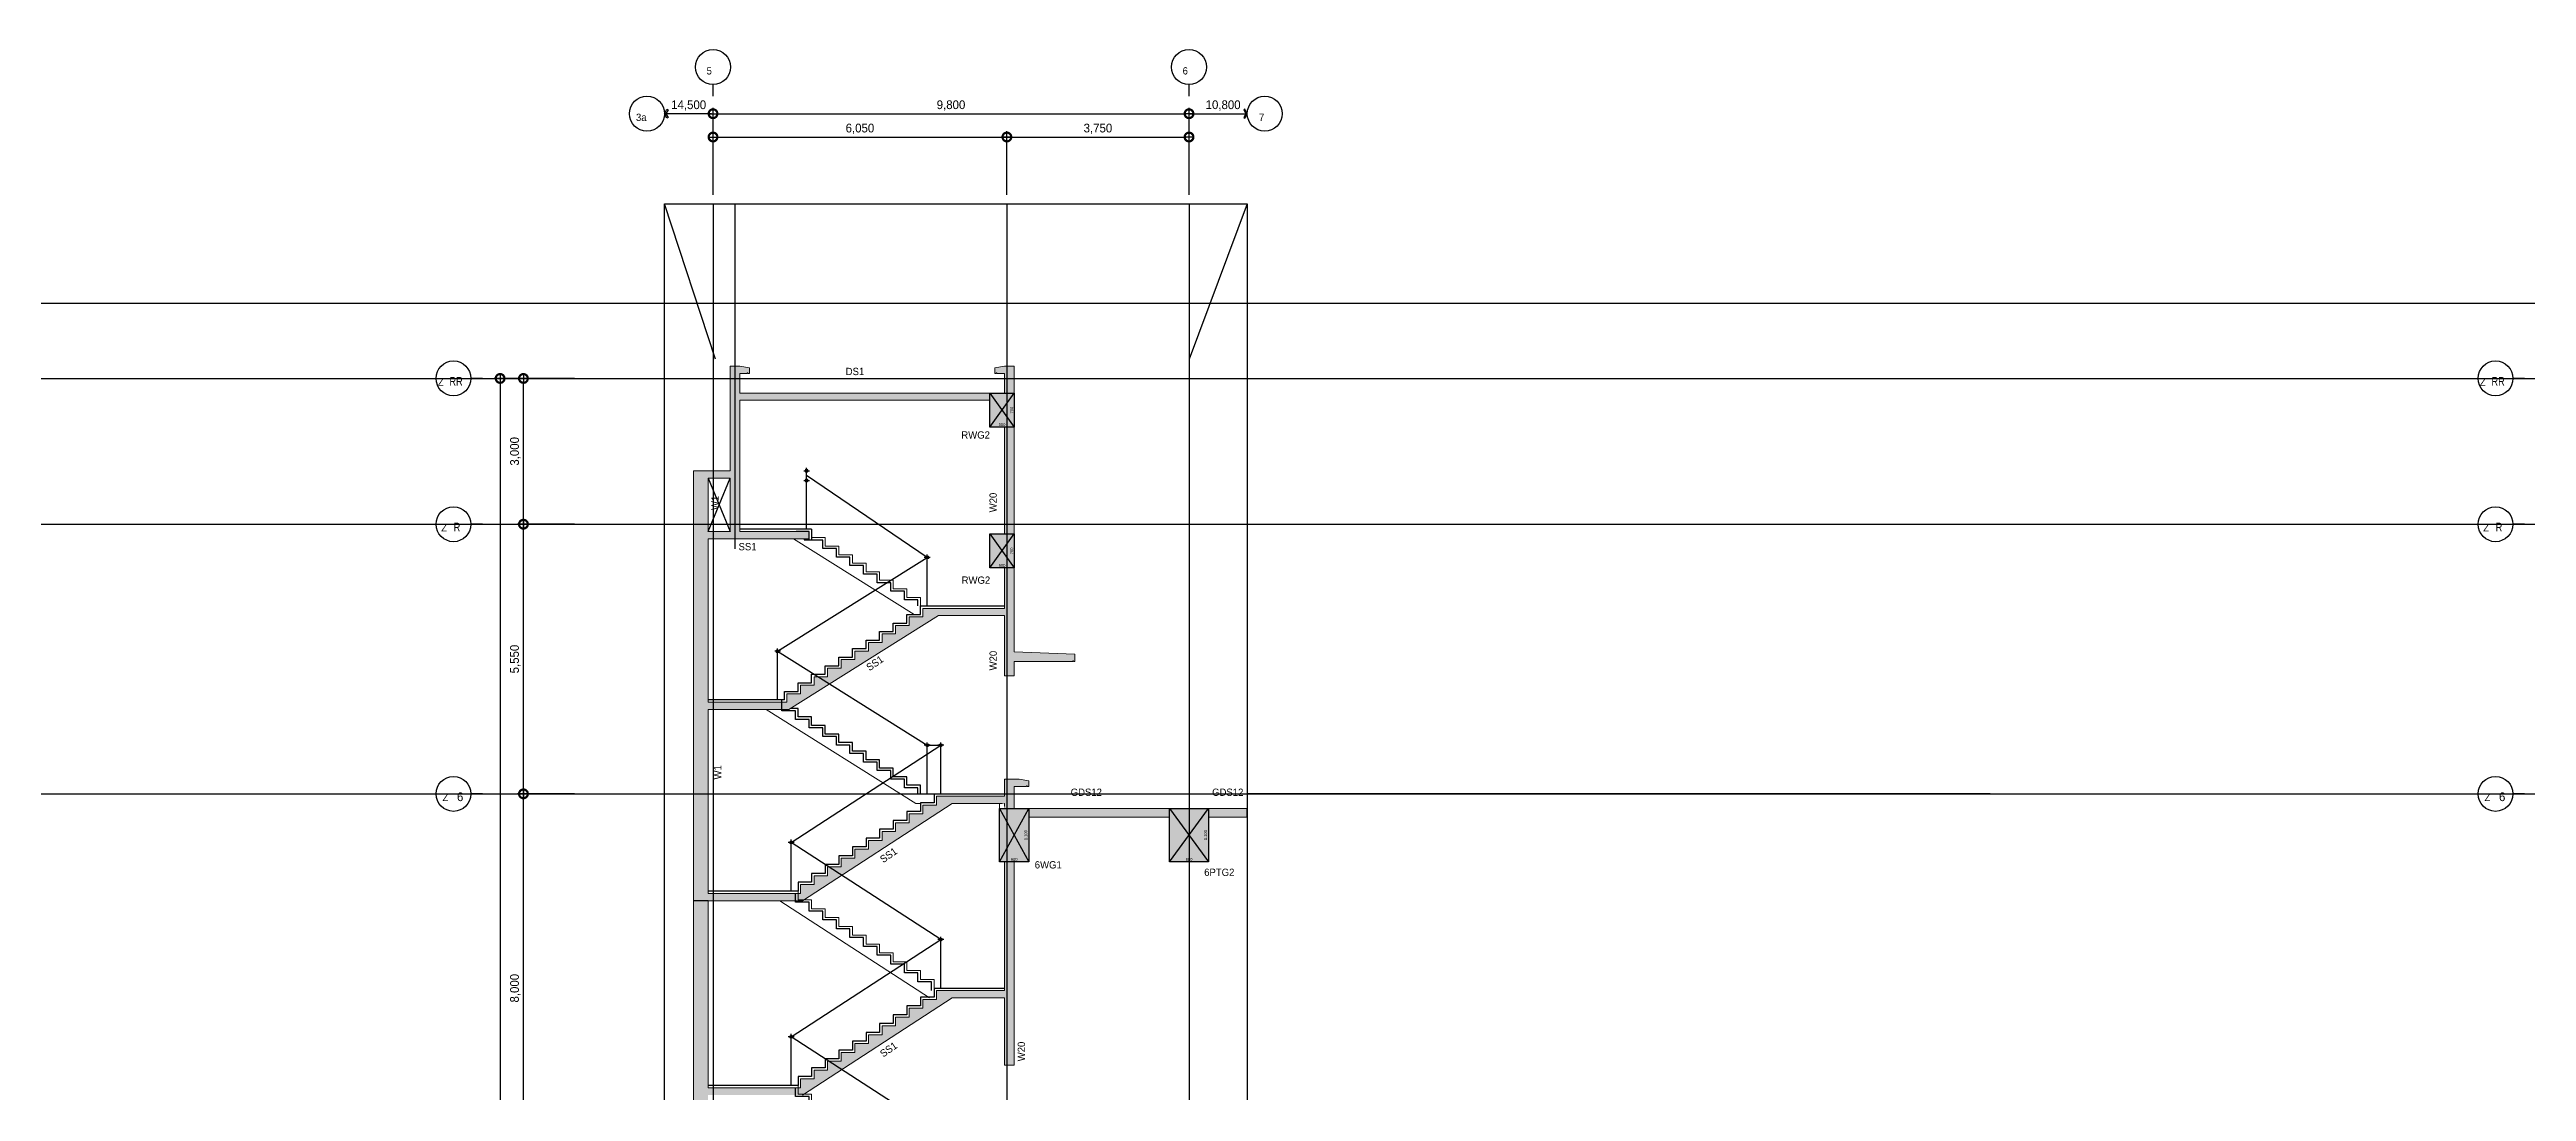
# Model space of a CAD drawing. Header units: millimetres. Extents: x -59434 to 186515, y -46562 to 55873.
# Drawn here: x 63541 to 114535, y 34125 to 55569 of the extents above; entities that cross this region are included whole.
import ezdxf
from ezdxf.enums import TextEntityAlignment as Align

# ---------------------------------------------------------------- set-up
doc = ezdxf.new("R2010")
doc.units = ezdxf.units.MM
doc.header["$LTSCALE"] = 60
doc.linetypes.add('H1', pattern=[1.5, 1, -0.5])
doc.linetypes.add('HIDDEN', pattern=[2, 1, -1])
doc.layers.get('Defpoints').update_dxf_attribs({"color": 151})
for name, color, linetype in [('A-CEN-AXIS', 1, 'Continuous'), ('A-CORE-HAND', 5, 'Continuous'), ('A-CORE-난간', 5, 'Continuous'), ('A-DIM', 7, 'Continuous'), ('A-DIM-INT', 7, 'Continuous'), ('A-FIN-STAIR', 6, 'Continuous'), ('구조SOLID', 253, 'Continuous')]:
    doc.layers.add(name, color=color, linetype=linetype)
doc.layers.add('A-CON', color=2, linetype='Continuous', lineweight=9)
doc.layers.add('A-ELE-STAIR', color=4, linetype='HIDDEN', lineweight=9)
for name, color, linetype, plot in [('AS-HIDLINE', 205, 'Continuous', False), ('NOPLOT', 191, 'Continuous', False), ('NOPLOT-DIM', 191, 'Continuous', False), ('NOPLOT-부호', 4, 'Continuous', False)]:
    doc.layers.add(name, color=color, linetype=linetype, plot=plot)
doc.styles.add('Gdim', font='')
doc.styles.get('Gdim').set_extended_font_data('Dotum')
doc.dimstyles.new('G-Xdim', dxfattribs={"dimscale": 30, "dimtxt": 2, "dimasz": 1, "dimexe": 1.2, "dimexo": 1.2, "dimgap": 0, "dimtad": 1, "dimdec": 1, "dimdsep": 46, "dimlunit": 6, "dimtxsty": 'Gdim', "dimcen": 1, "dimse1": 1, "dimse2": 1, "dimsd1": 1, "dimsd2": 1, "dimclrd": 1, "dimclre": 1, "dimclrt": 256, "dimadec": 0, "dimazin": 0, "dimtfac": 1, "dimtdec": 1, "dimtix": 1, "dimtmove": 2, "dimatfit": 1, "dimfxl": 2, "dimtolj": 1, "dimlwd": -1, "dimlwe": -1, "dimarcsym": 0})
doc.dimstyles.new('Gdim60', dxfattribs={"dimscale": 60, "dimtxt": 3, "dimasz": 1, "dimexe": 2, "dimexo": 3, "dimgap": 1, "dimtad": 1, "dimdec": 0, "dimdsep": 46, "dimlunit": 6, "dimtxsty": 'Gdim', "dimblk": 'G3-DOT', "dimcen": 2.5, "dimdle": 2, "dimclrd": 1, "dimclre": 1, "dimclrt": 256, "dimazin": 2, "dimtfac": 1, "dimtdec": 0, "dimtix": 1, "dimtmove": 2, "dimatfit": 3, "dimldrblk": 'DOTSMALL', "dimfxl": 2, "dimtolj": 1, "dimtzin": 0, "dimarcsym": 0})

# ---------------------------------------------------------------- blocks, each defined once
blk = doc.blocks.new('G3-DOT')
at = {"layer": 'A-DIM', "color": 1, "linetype": 'ByBlock'}
blk.add_line((1.5, 0), (-1.5, 0), dxfattribs=at)
at = {"layer": 'A-DIM', "color": 1, "linetype": 'ByBlock', "const_width": 3}
blk.add_lwpolyline([(0.375, 0, 1), (-0.375, 0, 1)], format="xyb", close=True, dxfattribs=at)
blk = doc.blocks.new('*D44')
at = {"layer": 'Defpoints', "color": 0, "transparency": 16777216}
for p in [(87000, 53769), (83250, 52397), (87000, 52397)]:
    blk.add_point(p, dxfattribs=at)
at = {"layer": 'NOPLOT-DIM', "color": 1, "lineweight": -2, "transparency": 16777216}
for p, q in [((83250, 52577), (83250, 53889)), ((83310, 53769), (86940, 53769)), ((87000, 52577), (87000, 53889))]:
    blk.add_line(p, q, dxfattribs=at)
at = {"layer": 'NOPLOT-DIM', "color": 1, "lineweight": -2, "transparency": 16777216, "xscale": 60, "yscale": 60, "zscale": 60, "rotation": 180}
blk.add_blockref('G3-DOT', (83250, 53769), dxfattribs=at)
at = {"layer": 'NOPLOT-DIM', "color": 1, "lineweight": -2, "transparency": 16777216, "xscale": 60, "yscale": 60, "zscale": 60}
blk.add_blockref('G3-DOT', (87000, 53769), dxfattribs=at)
at = {"layer": 'NOPLOT-DIM', "transparency": 16777216, "insert": (85125, 53937), "char_height": 180, "attachment_point": 5, "style": 'Gdim'}
blk.add_mtext('\\A1;3,750', dxfattribs=at)
blk = doc.blocks.new('_DotSmall')
at = {"color": 0, "linetype": 'ByBlock', "const_width": 0.5}
blk.add_lwpolyline([(-0.0625, 0, 1), (0.0625, 0, 1)], format="xyb", close=True, dxfattribs=at)
blk = doc.blocks.new('*D45')
at = {"layer": 'Defpoints', "color": 0, "transparency": 16777216}
for p in [(87000, 54249), (77200, 52397), (87000, 52397)]:
    blk.add_point(p, dxfattribs=at)
at = {"layer": 'NOPLOT-DIM', "color": 1, "lineweight": -2, "transparency": 16777216}
for p, q in [((77200, 52577), (77200, 54369)), ((77260, 54249), (86940, 54249)), ((87000, 52577), (87000, 54369))]:
    blk.add_line(p, q, dxfattribs=at)
at = {"layer": 'NOPLOT-DIM', "color": 1, "lineweight": -2, "transparency": 16777216, "xscale": 60, "yscale": 60, "zscale": 60, "rotation": 180}
blk.add_blockref('G3-DOT', (77200, 54249), dxfattribs=at)
at = {"layer": 'NOPLOT-DIM', "color": 1, "lineweight": -2, "transparency": 16777216, "xscale": 60, "yscale": 60, "zscale": 60}
blk.add_blockref('G3-DOT', (87000, 54249), dxfattribs=at)
at = {"layer": 'NOPLOT-DIM', "transparency": 16777216, "insert": (82100, 54417), "char_height": 180, "attachment_point": 5, "style": 'Gdim'}
blk.add_mtext('\\A1;9,800', dxfattribs=at)
blk = doc.blocks.new('*D46')
at = {"layer": 'Defpoints', "color": 0, "transparency": 16777216}
for p in [(83250, 53769), (77200, 52397), (83250, 52397)]:
    blk.add_point(p, dxfattribs=at)
at = {"layer": 'NOPLOT-DIM', "color": 1, "lineweight": -2, "transparency": 16777216}
for p, q in [((77200, 52577), (77200, 53889)), ((77260, 53769), (83190, 53769)), ((83250, 52577), (83250, 53889))]:
    blk.add_line(p, q, dxfattribs=at)
at = {"layer": 'NOPLOT-DIM', "color": 1, "lineweight": -2, "transparency": 16777216, "xscale": 60, "yscale": 60, "zscale": 60, "rotation": 180}
blk.add_blockref('G3-DOT', (77200, 53769), dxfattribs=at)
at = {"layer": 'NOPLOT-DIM', "color": 1, "lineweight": -2, "transparency": 16777216, "xscale": 60, "yscale": 60, "zscale": 60}
blk.add_blockref('G3-DOT', (83250, 53769), dxfattribs=at)
at = {"layer": 'NOPLOT-DIM', "transparency": 16777216, "insert": (80225, 53937), "char_height": 180, "attachment_point": 5, "style": 'Gdim'}
blk.add_mtext('\\A1;6,050', dxfattribs=at)
blk = doc.blocks.new('*D75')
at = {"layer": 'Defpoints', "color": 0, "transparency": 16777216}
for p in [(74529, 48800), (74529, 0), (72817, 0)]:
    blk.add_point(p, dxfattribs=at)
at = {"layer": 'NOPLOT-DIM', "color": 1, "lineweight": -2, "transparency": 16777216}
for p, q in [((74349, 48800), (72697, 48800)), ((72817, 48740), (72817, 60)), ((74349, 0), (72697, 0))]:
    blk.add_line(p, q, dxfattribs=at)
at = {"layer": 'NOPLOT-DIM', "color": 1, "lineweight": -2, "transparency": 16777216, "xscale": 60, "yscale": 60, "zscale": 60}
for p, rotation in [((72817, 48800), 90), ((72817, 0), 270)]:
    blk.add_blockref('G3-DOT', p, dxfattribs=dict(at, rotation=rotation))
at = {"layer": 'NOPLOT-DIM', "transparency": 16777216, "insert": (72650, 24400), "char_height": 180, "attachment_point": 5, "rotation": 90, "style": 'Gdim'}
blk.add_mtext('\\A1;48,800', dxfattribs=at)
blk = doc.blocks.new('*D80')
at = {"layer": 'Defpoints', "color": 0, "transparency": 16777216}
for p in [(73297, 40250), (74529, 40250), (74529, 32250)]:
    blk.add_point(p, dxfattribs=at)
at = {"layer": 'NOPLOT-DIM', "color": 1, "lineweight": -2, "transparency": 16777216}
for p, q in [((74349, 40250), (73177, 40250)), ((73297, 32310), (73297, 40190)), ((74349, 32250), (73177, 32250))]:
    blk.add_line(p, q, dxfattribs=at)
at = {"layer": 'NOPLOT-DIM', "color": 1, "lineweight": -2, "transparency": 16777216, "xscale": 60, "yscale": 60, "zscale": 60}
for p, rotation in [((73297, 40250), 90), ((73297, 32250), 270)]:
    blk.add_blockref('G3-DOT', p, dxfattribs=dict(at, rotation=rotation))
at = {"layer": 'NOPLOT-DIM', "transparency": 16777216, "insert": (73130, 36250), "char_height": 180, "attachment_point": 5, "rotation": 90, "style": 'Gdim'}
blk.add_mtext('\\A1;8,000', dxfattribs=at)
blk = doc.blocks.new('*D81')
at = {"layer": 'Defpoints', "color": 0, "transparency": 16777216}
for p in [(73297, 45800), (74529, 45800), (74529, 40250)]:
    blk.add_point(p, dxfattribs=at)
at = {"layer": 'NOPLOT-DIM', "color": 1, "lineweight": -2, "transparency": 16777216}
for p, q in [((74349, 45800), (73177, 45800)), ((73297, 40310), (73297, 45740)), ((74349, 40250), (73177, 40250))]:
    blk.add_line(p, q, dxfattribs=at)
at = {"layer": 'NOPLOT-DIM', "color": 1, "lineweight": -2, "transparency": 16777216, "xscale": 60, "yscale": 60, "zscale": 60}
for p, rotation in [((73297, 45800), 90), ((73297, 40250), 270)]:
    blk.add_blockref('G3-DOT', p, dxfattribs=dict(at, rotation=rotation))
at = {"layer": 'NOPLOT-DIM', "transparency": 16777216, "insert": (73130, 43025), "char_height": 180, "attachment_point": 5, "rotation": 90, "style": 'Gdim'}
blk.add_mtext('\\A1;5,550', dxfattribs=at)
blk = doc.blocks.new('*D82')
at = {"layer": 'Defpoints', "color": 0, "transparency": 16777216}
for p in [(73297, 48800), (74529, 48800), (74529, 45800)]:
    blk.add_point(p, dxfattribs=at)
at = {"layer": 'NOPLOT-DIM', "color": 1, "lineweight": -2, "transparency": 16777216}
for p, q in [((74349, 48800), (73177, 48800)), ((73297, 45860), (73297, 48740)), ((74349, 45800), (73177, 45800))]:
    blk.add_line(p, q, dxfattribs=at)
at = {"layer": 'NOPLOT-DIM', "color": 1, "lineweight": -2, "transparency": 16777216, "xscale": 60, "yscale": 60, "zscale": 60}
for p, rotation in [((73297, 48800), 90), ((73297, 45800), 270)]:
    blk.add_blockref('G3-DOT', p, dxfattribs=dict(at, rotation=rotation))
at = {"layer": 'NOPLOT-DIM', "transparency": 16777216, "insert": (73130, 47300), "char_height": 180, "attachment_point": 5, "rotation": 90, "style": 'Gdim'}
blk.add_mtext('\\A1;3,000', dxfattribs=at)
blk = doc.blocks.new('*D108')
at = {"layer": 'Defpoints', "color": 0, "linetype": 'Continuous', "transparency": 16777216}
for p in [(-300, -1100), (300, -1080), (300, -1100)]:
    blk.add_point(p, dxfattribs=at)
at = {"layer": 'AS-HIDLINE', "linetype": 'Continuous', "transparency": 16777216, "insert": (0, -1050), "char_height": 60, "attachment_point": 5, "style": 'Gdim'}
blk.add_mtext('\\A1;600', dxfattribs=at)
blk = doc.blocks.new('*D109')
at = {"layer": 'Defpoints', "color": 0, "linetype": 'Continuous', "transparency": 16777216}
for p in [(300, 0), (280, 0), (300, -1100)]:
    blk.add_point(p, dxfattribs=at)
at = {"layer": 'AS-HIDLINE', "linetype": 'Continuous', "transparency": 16777216, "insert": (244, -550), "char_height": 60, "attachment_point": 5, "rotation": 90, "style": 'Gdim'}
blk.add_mtext('\\A1;1,100', dxfattribs=at)
blk = doc.blocks.new('*D126')
at = {"layer": 'Defpoints', "color": 0, "linetype": 'Continuous', "transparency": 16777216}
for p in [(-400, -1100), (400, -1080), (400, -1100)]:
    blk.add_point(p, dxfattribs=at)
at = {"layer": 'AS-HIDLINE', "linetype": 'Continuous', "transparency": 16777216, "insert": (0, -1050), "char_height": 60, "attachment_point": 5, "style": 'Gdim'}
blk.add_mtext('\\A1;800', dxfattribs=at)
blk = doc.blocks.new('*D127')
at = {"layer": 'Defpoints', "color": 0, "linetype": 'Continuous', "transparency": 16777216}
for p in [(400, 0), (380, 0), (400, -1100)]:
    blk.add_point(p, dxfattribs=at)
at = {"layer": 'AS-HIDLINE', "linetype": 'Continuous', "transparency": 16777216, "insert": (344, -550), "char_height": 60, "attachment_point": 5, "rotation": 90, "style": 'Gdim'}
blk.add_mtext('\\A1;1,100', dxfattribs=at)
blk = doc.blocks.new('*D102')
at = {"layer": 'Defpoints', "color": 0, "linetype": 'Continuous', "transparency": 16777216}
for p in [(-300, -700), (200, -680), (200, -700)]:
    blk.add_point(p, dxfattribs=at)
at = {"layer": 'AS-HIDLINE', "linetype": 'Continuous', "transparency": 16777216, "insert": (-50, -650), "char_height": 60, "attachment_point": 5, "style": 'Gdim'}
blk.add_mtext('\\A1;500', dxfattribs=at)
blk = doc.blocks.new('*D103')
at = {"layer": 'Defpoints', "color": 0, "linetype": 'Continuous', "transparency": 16777216}
for p in [(200, 0), (180, 0), (200, -700)]:
    blk.add_point(p, dxfattribs=at)
at = {"layer": 'AS-HIDLINE', "linetype": 'Continuous', "transparency": 16777216, "insert": (150, -350), "char_height": 60, "attachment_point": 5, "rotation": 90, "style": 'Gdim'}
blk.add_mtext('\\A1;700', dxfattribs=at)
blk = doc.blocks.new('A$C06362383')
at = {"layer": 'A-CORE-HAND', "color": 3}
for p, q in [((-23, -91), (-23, 29)), ((37, -31), (-83, -31))]:
    blk.add_line(p, q, dxfattribs=at)
blk.add_circle((-23, -31), 30, dxfattribs=at)
blk = doc.blocks.new('A$C5C6F125C')
at = {"layer": 'A-CORE-난간', "color": 7, "ltscale": 0.5}
blk.add_line((-75, 0), (-75, 1000), dxfattribs=at)
at = {"layer": 'A-CORE-HAND', "color": 5, "xscale": -1}
blk.add_blockref('A$C06362383', (-98, 1031), dxfattribs=at)
blk = doc.blocks.new('*U59')
at = {"layer": 'AS-HIDLINE', "linetype": 'Continuous'}
for p, q in [((-300, -1100), (300, 0)), ((-300, 0), (300, -1100))]:
    blk.add_line(p, q, dxfattribs=at)
blk.add_lwpolyline([(-300, -1100), (-300, 0), (300, 0), (300, -1100)], close=True, dxfattribs=at)
dim = blk.add_linear_dim(base=(280.13, 0), p1=(300, -1100), p2=(300, 0), angle=90, dimstyle='G-Xdim', override={"dimtxsty": 'Gdim'}, dxfattribs=at)
dim.commit()
dim.dimension.update_dxf_attribs({"geometry": '*D109', "text_midpoint": (244.31, -550)})
dim = blk.add_linear_dim(base=(300, -1080.06), p1=(-300, -1100), p2=(300, -1100), dimstyle='G-Xdim', override={"dimtxsty": 'Gdim'}, dxfattribs=at)
dim.commit()
dim.dimension.update_dxf_attribs({"geometry": '*D108', "text_midpoint": (0, -1050.02)})
blk = doc.blocks.new('*U68')
at = {"layer": 'AS-HIDLINE', "linetype": 'Continuous'}
for p, q in [((-400, -1100), (400, 0)), ((-400, 0), (400, -1100))]:
    blk.add_line(p, q, dxfattribs=at)
blk.add_lwpolyline([(-400, -1100), (-400, 0), (400, 0), (400, -1100)], close=True, dxfattribs=at)
dim = blk.add_linear_dim(base=(380.13, 0), p1=(400, -1100), p2=(400, 0), angle=90, dimstyle='G-Xdim', override={"dimtxsty": 'Gdim'}, dxfattribs=at)
dim.commit()
dim.dimension.update_dxf_attribs({"geometry": '*D127', "text_midpoint": (344.31, -550)})
dim = blk.add_linear_dim(base=(400, -1080.06), p1=(-400, -1100), p2=(400, -1100), dimstyle='G-Xdim', override={"dimtxsty": 'Gdim'}, dxfattribs=at)
dim.commit()
dim.dimension.update_dxf_attribs({"geometry": '*D126', "text_midpoint": (0, -1050.02)})
blk = doc.blocks.new('*U56')
at = {"layer": 'AS-HIDLINE', "linetype": 'Continuous'}
for p, q in [((-300, -700), (200, 0)), ((-300, 0), (200, -700))]:
    blk.add_line(p, q, dxfattribs=at)
blk.add_lwpolyline([(-300, -700), (-300, 0), (200, 0), (200, -700)], close=True, dxfattribs=at)
dim = blk.add_linear_dim(base=(180.13, 0), p1=(200, -700), p2=(200, 0), angle=90, dimstyle='G-Xdim', override={"dimtxsty": 'Gdim'}, dxfattribs=at)
dim.commit()
dim.dimension.update_dxf_attribs({"geometry": '*D103', "text_midpoint": (150.09, -350)})
dim = blk.add_linear_dim(base=(200, -680.06), p1=(-300, -700), p2=(200, -700), dimstyle='G-Xdim', override={"dimtxsty": 'Gdim'}, dxfattribs=at)
dim.commit()
dim.dimension.update_dxf_attribs({"geometry": '*D102', "text_midpoint": (-50, -650.02)})

msp = doc.modelspace()

# ---------------------------------------------------------------- hatches: boundary and pattern name
at = {"layer": '구조SOLID'}
h = msp.add_hatch(color=256, dxfattribs=at)
h.dxf.hatch_style = 1
h.paths.add_polyline_path([(81843.2, 43917.7), (83200, 43917.7), (83200, 42680), (83400, 42680), (83400, 42975), (84605, 42975), (84605, 42990), (84620, 42990), (84620, 42975), (84650, 42975), (84650, 43125), (83400, 43175), (83400, 49050), (83200, 49050), (83000, 49020), (83000, 48900), (83030, 48900), (83030, 48915), (83045, 48915), (83045, 48900), (83200, 48900), (83200, 48500), (77750, 48500), (77750, 48900), (77905, 48900), (77905, 48915), (77920, 48915), (77920, 48900), (77950, 48900), (77950, 49020), (77750, 49050), (77550, 49050), (77550, 46900), (76800, 46900), (76800, 38050), (77100, 38050), (79044.4, 38050), (82124.4, 40050), (83100, 40050), (83200, 40050), (83200, 39950), (83100, 39950), (83100, 38850), (83200, 38850), (83200, 36200), (81800, 36200), (81800, 36018.2), (81520, 36018.2), (81520, 35836.4), (81240, 35836.4), (81240, 35654.5), (80960, 35654.5), (80960, 35472.7), (80680, 35472.7), (80680, 35290.9), (80400, 35290.9), (80400, 35109.1), (80120, 35109.1), (80120, 34927.3), (79840, 34927.3), (79840, 34745.5), (79560, 34745.5), (79560, 34563.6), (79280, 34563.6), (79280, 34381.8), (79000, 34381.8), (79000, 34200), (77100, 34200), (77100, 38050), (76800, 38050), (76800, 26800), (77100, 26800), (79323, 26800), (82123, 28550), (83200, 28550), (83200, 27665), (83400, 27665), (83400, 31050), (83700, 31050), (83700, 31970), (86650, 31970), (86650, 31050), (87350, 31050), (87350, 32000), (88200, 32000), (88200, 32150), (86600, 32150), (86600, 32350), (86400, 32350), (86400, 32150), (83400, 32150), (83400, 32200), (81800, 32200), (81800, 32025), (81520, 32025), (81520, 31850), (81240, 31850), (81240, 31675), (80960, 31675), (80960, 31500), (80680, 31500), (80680, 31325), (80400, 31325), (80400, 31150), (80120, 31150), (80120, 30975), (79840, 30975), (79840, 30800), (79560, 30800), (79560, 30625), (79280, 30625), (79280, 30450), (77100, 30450), (77100, 34050), (79044.4, 34050), (82124.4, 36050), (83200, 36050), (83200, 34665), (83400, 34665), (83400, 38850), (83700, 38850), (83700, 39770), (86600, 39770), (86600, 38850), (87400, 38850), (87400, 39770), (88200, 39770), (88200, 39950), (83400, 39950), (83400, 40400), (83655, 40400), (83655, 40415), (83670, 40415), (83670, 40400), (83700, 40400), (83700, 40520), (83500, 40550), (83200, 40550), (83200, 40200), (81800, 40200), (81800, 40018.2), (81520, 40018.2), (81520, 39836.4), (81240, 39836.4), (81240, 39654.5), (80960, 39654.5), (80960, 39472.7), (80680, 39472.7), (80680, 39290.9), (80400, 39290.9), (80400, 39109.1), (80120, 39109.1), (80120, 38927.3), (79840, 38927.3), (79840, 38745.5), (79560, 38745.5), (79560, 38563.6), (79280, 38563.6), (79280, 38381.8), (79000, 38381.8), (79000, 38200), (77100, 38200), (77100, 41983.9), (78763.2, 41983.9)])
h.paths.add_polyline_path([(77100, 45500), (79180, 45500), (79180, 45650), (77750, 45650), (77750, 48350), (82900, 48350), (82900, 47800), (83200, 47800), (83200, 45600), (82900, 45600), (82900, 44900), (83200, 44900), (83200, 44067.7), (81520, 44067.7), (81520, 43891.9), (81240, 43891.9), (81240, 43716.1), (80960, 43716.1), (80960, 43540.3), (80680, 43540.3), (80680, 43364.5), (80400, 43364.5), (80400, 43188.7), (80120, 43188.7), (80120, 43012.9), (79840, 43012.9), (79840, 42837.1), (79560, 42837.1), (79560, 42661.3), (79280, 42661.3), (79280, 42485.5), (79000, 42485.5), (79000, 42309.7), (78720, 42309.7), (78720, 42133.9), (77100, 42133.9)], flags=16)
h.paths.add_polyline_path([(77100, 45650), (77100, 46750), (77550, 46750), (77550, 45650)], flags=16)
h.paths.add_polyline_path([(82123, 32050), (83100, 32050), (83100, 31050), (83200, 31050), (83200, 28700), (81800, 28700), (81800, 28525), (81520, 28525), (81520, 28350), (81240, 28350), (81240, 28175), (80960, 28175), (80960, 28000), (80680, 28000), (80680, 27825), (80400, 27825), (80400, 27650), (80120, 27650), (80120, 27475), (79840, 27475), (79840, 27300), (79560, 27300), (79560, 27125), (79280, 27125), (79280, 26950), (77100, 26950), (77100, 30300), (79323, 30300)], flags=16)

# ---------------------------------------------------------------- linework, layer by layer
at = {"layer": 'A-CEN-AXIS'}
for p, q in [((77200, 52396.8), (77200, -11694.5)), ((77650, 52396.8), (77650, 45294.2)), ((83250, 52396.8), (83250, -11694.5)), ((87000, 52396.8), (87000, -11694.5)), ((-3065.7, 50350), (186515.5, 50350)), ((-3065.7, 48800), (186515.5, 48800)), ((74529.2, 48800), (88200, 48800)), ((77100, 45650), (77550, 46750)), ((77100, 46750), (77550, 45650)), ((-3065.7, 45800), (186515.5, 45800)), ((-3065.7, 40250), (186515.5, 40250)), ((103490.8, 40250), (88200, 40250))]:
    msp.add_line(p, q, dxfattribs=at)
at = {"layer": 'A-CON'}
for p, q in [((77750, 49050), (77550, 49050)), ((77550, 46900), (77550, 49050)), ((83200, 49050), (83400, 49050)), ((83400, 49050), (83400, 43175)), ((77750, 48900), (77750, 48500)), ((77750, 48500), (83200, 48500)), ((83200, 48900), (83200, 48500)), ((77750, 48350), (82900, 48350)), ((77750, 45650), (77750, 48350)), ((83200, 47800), (83200, 45600)), ((76800, 46900), (76800, -1050)), ((76800, 46900), (77550, 46900)), ((77100, 46750), (77100, 45650)), ((77100, 46750), (77550, 46750)), ((77550, 45650), (77550, 46750)), ((77100, 45650), (77550, 45650)), ((77100, 45500), (77100, 42133.9)), ((77100, 45500), (79180, 45500)), ((77750, 45650), (79180, 45650)), ((79180, 45650), (79180, 45500)), ((82900, 44900), (82900, 45600)), ((82900, 45600), (83200, 45600)), ((83200, 44900), (82900, 44900)), ((83400, 43175), (84650, 43125)), ((83400, 42975), (83400, 42680)), ((83400, 42695), (83400, 42975)), ((84605, 42975), (83400, 42975)), ((84620, 42990), (84605, 42990)), ((84605, 42990), (84605, 42975)), ((84620, 42975), (84620, 42990)), ((84650, 42975), (84620, 42975)), ((84650, 43125), (84650, 42975)), ((83400, 42680), (83200, 42680, 0)), ((77100, 42133.9), (78720, 42133.9)), ((77100, 41983.9), (77100, 38200)), ((77100, 41983.9), (78763.2, 41983.9)), ((83200, 40200), (83200, 40550)), ((83200, 40550), (83500, 40550)), ((83400, 39950), (83400, 40400)), ((83400, 40400), (83655, 40400)), ((83700, 40520), (83500, 40550)), ((83655, 40400), (83655, 40415)), ((83655, 40415), (83670, 40415)), ((83670, 40415), (83670, 40400)), ((83670, 40400), (83700, 40400)), ((83700, 40400), (83700, 40520)), ((79044.4, 38050), (82124.4, 40050)), ((81800, 40200), (83200, 40200)), ((82124.4, 40050), (83100, 40050)), ((83100, 38850), (83100, 40050)), ((88200, 39950), (83400, 39950)), ((83700, 39770), (83700, 38850)), ((86600, 39770), (83700, 39770)), ((86600, 39770), (86600, 38850)), ((88200, 39770), (87400, 39770)), ((87400, 38850), (87400, 39770)), ((83200, 38850), (83100, 38850)), ((83200, 38850), (83200, 36200)), ((83400, 38850), (83400, 34665)), ((83700, 38850), (83400, 38850)), ((86600, 38850), (87400, 38850)), ((79000, 38200), (77100, 38200)), ((77100, 38050), (77100, 34200)), ((79044.4, 38050), (77100, 38050)), ((79044.4, 34050), (82124.4, 36050)), ((81800, 36200), (83200, 36200)), ((82124.4, 36050), (83200, 36050)), ((83200, 36050), (83200, 34665)), ((79000, 34200), (77100, 34200)), ((83400, 34665), (83200, 34665, 0))]:
    msp.add_line(p, q, dxfattribs=at)
at = {"layer": 'A-CON', "color": 7, "linetype": 'H1'}
for p, q in [((83100, 40050), (83200, 40050)), ((83100, 39950), (83200, 39950)), ((83200, 40050), (83200, 39950))]:
    msp.add_line(p, q, dxfattribs=at)
at = {"layer": 'A-CON', "elevation": 0}
for points in [[(77750, 49050), (77950, 49020), (77950, 48900), (77920, 48900), (77920, 48915), (77905, 48915), (77905, 48900), (77750, 48900)], [(83200, 49050), (83000, 49020), (83000, 48900), (83030, 48900), (83030, 48915), (83045, 48915), (83045, 48900), (83200, 48900)], [(82900, 48350), (82900, 47800), (83200, 47800)], [(78720, 42133.9), (78720, 42309.7), (79000, 42309.7), (79000, 42485.5), (79280, 42485.5), (79280, 42661.3), (79560, 42661.3), (79560, 42837.1), (79840, 42837.1), (79840, 43012.9), (80120, 43012.9), (80120, 43188.7), (80400, 43188.7), (80400, 43364.5), (80680, 43364.5), (80680, 43540.3), (80960, 43540.3), (80960, 43716.1), (81240, 43716.1), (81240, 43891.9), (81520, 43891.9), (81520, 44067.7), (83200, 44067.7), (83200, 44900)], [(78763.2, 41983.9), (81843.2, 43917.7), (83200, 43917.7), (83200, 42680)], [(81800, 40200), (81800, 40018.2), (81520, 40018.2), (81520, 39836.4), (81240, 39836.4), (81240, 39654.5), (80960, 39654.5), (80960, 39472.7), (80680, 39472.7), (80680, 39290.9), (80400, 39290.9), (80400, 39109.1), (80120, 39109.1), (80120, 38927.3), (79840, 38927.3), (79840, 38745.5), (79560, 38745.5), (79560, 38563.6), (79280, 38563.6), (79280, 38381.8), (79000, 38381.8), (79000, 38200)], [(81800, 36200), (81800, 36018.2), (81520, 36018.2), (81520, 35836.4), (81240, 35836.4), (81240, 35654.5), (80960, 35654.5), (80960, 35472.7), (80680, 35472.7), (80680, 35290.9), (80400, 35290.9), (80400, 35109.1), (80120, 35109.1), (80120, 34927.3), (79840, 34927.3), (79840, 34745.5), (79560, 34745.5), (79560, 34563.6), (79280, 34563.6), (79280, 34381.8), (79000, 34381.8), (79000, 34200)]]:
    msp.add_lwpolyline(points, dxfattribs=at)
at = {"layer": 'A-CORE-HAND'}
for p, q in [((81610, 45117.7), (79127.2, 46800)), ((78530, 43183.9), (81610, 41250)), ((81890, 37250), (78810, 39250)), ((81890, 33250), (78810, 35250))]:
    msp.add_line(p, q, dxfattribs=at)
at = {"layer": 'A-CORE-HAND', "color": 7}
for p, q in [((78530, 43183.9), (81610, 45117.7)), ((78810, 39250), (81890, 41250)), ((81610, 41250), (81890, 41250)), ((78810, 35250), (81890, 37250))]:
    msp.add_line(p, q, dxfattribs=at)
at = {"layer": 'A-DIM-INT', "color": 4, "elevation": 0}
msp.add_lwpolyline([(81470, 40250), (81470, 40425.8), (81190, 40425.8), (81190, 40601.6), (80910, 40601.6), (80910, 40777.4), (80630, 40777.4), (80630, 40953.2), (80350, 40953.2), (80350, 41129), (80070, 41129), (80070, 41304.8), (79790, 41304.8), (79790, 41480.6), (79510, 41480.6), (79510, 41656.5), (79230, 41656.5), (79230, 41832.3), (78950, 41832.3), (78950, 42008.1), (78801.7, 42008.1)], dxfattribs=at)
at = {"layer": 'A-ELE-STAIR', "linetype": 'Continuous'}
for p, q in [((81338.3, 43941.9), (78856.8, 45500)), ((81376.8, 40050), (78296.8, 41983.9)), ((81376.8, 40050), (81470, 40050)), ((81655.6, 36050), (78575.6, 38050))]:
    msp.add_line(p, q, dxfattribs=at)
at = {"layer": 'A-ELE-STAIR', "linetype": 'Continuous', "elevation": 0}
for points in [[(81470, 44117.7), (81470, 44293.5), (81190, 44293.5), (81190, 44469.4), (80910, 44469.4), (80910, 44645.2), (80630, 44645.2), (80630, 44821), (80350, 44821), (80350, 44996.8), (80070, 44996.8), (80070, 45172.6), (79790, 45172.6), (79790, 45348.4), (79510, 45348.4), (79510, 45524.2), (79230, 45524.2)], [(81750, 36250), (81750, 36431.8), (81470, 36431.8), (81470, 36613.6), (81190, 36613.6), (81190, 36795.5), (80910, 36795.5), (80910, 36977.3), (80630, 36977.3), (80630, 37159.1), (80350, 37159.1), (80350, 37340.9), (80070, 37340.9), (80070, 37522.7), (79790, 37522.7), (79790, 37704.5), (79510, 37704.5), (79510, 37886.4), (79230, 37886.4), (79230, 38068.2), (78950, 38068.2), (78950, 38250)], [(81750, 32250), (81750, 32431.8), (81470, 32431.8), (81470, 32613.6), (81190, 32613.6), (81190, 32795.5), (80910, 32795.5), (80910, 32977.3), (80630, 32977.3), (80630, 33159.1), (80350, 33159.1), (80350, 33340.9), (80070, 33340.9), (80070, 33522.7), (79790, 33522.7), (79790, 33704.5), (79510, 33704.5), (79510, 33886.4), (79230, 33886.4), (79230, 34068.2), (78950, 34068.2), (78950, 34250)]]:
    msp.add_lwpolyline(points, dxfattribs=at)
at = {"layer": 'A-FIN-STAIR'}
for p, q in [((79230, 45700), (77750, 45700)), ((79080, 45500), (79080, 45480)), ((79080, 45480), (79230, 45480)), ((79230, 45700), (79230, 45480)), ((78670, 42183.9), (77100, 42183.9)), ((81750, 40250), (83200, 40250)), ((78950, 38250), (77100, 38250)), ((81750, 36250), (83200, 36250)), ((78950, 34250), (77100, 34250))]:
    msp.add_line(p, q, dxfattribs=at)
at = {"layer": 'A-FIN-STAIR', "elevation": 0}
for points in [[(78670, 42183.9), (78670, 42359.7), (78950, 42359.7), (78950, 42535.5), (79230, 42535.5), (79230, 42711.3), (79510, 42711.3), (79510, 42887.1), (79790, 42887.1), (79790, 43062.9), (80070, 43062.9), (80070, 43238.7), (80350, 43238.7), (80350, 43414.5), (80630, 43414.5), (80630, 43590.3), (80910, 43590.3), (80910, 43766.1), (81190, 43766.1), (81190, 43941.9), (81470, 43941.9), (81470, 44117.7), (83200, 44117.7)], [(81750, 40250), (81750, 40068.2), (81470, 40068.2), (81470, 39886.4), (81190, 39886.4), (81190, 39704.5), (80910, 39704.5), (80910, 39522.7), (80630, 39522.7), (80630, 39340.9), (80350, 39340.9), (80350, 39159.1), (80070, 39159.1), (80070, 38977.3), (79790, 38977.3), (79790, 38795.5), (79510, 38795.5), (79510, 38613.6), (79230, 38613.6), (79230, 38431.8), (78950, 38431.8), (78950, 38250)], [(81750, 36250), (81750, 36068.2), (81470, 36068.2), (81470, 35886.4), (81190, 35886.4), (81190, 35704.5), (80910, 35704.5), (80910, 35522.7), (80630, 35522.7), (80630, 35340.9), (80350, 35340.9), (80350, 35159.1), (80070, 35159.1), (80070, 34977.3), (79790, 34977.3), (79790, 34795.5), (79510, 34795.5), (79510, 34613.6), (79230, 34613.6), (79230, 34431.8), (78950, 34431.8), (78950, 34250)]]:
    msp.add_lwpolyline(points, dxfattribs=at)
at = {"layer": 'NOPLOT'}
for p, q in [((77250, 49200), (76200, 52396.8)), ((88200, 52396.8), (87000, 49200))]:
    msp.add_line(p, q, dxfattribs=at)
at = {"layer": 'NOPLOT', "elevation": 0}
msp.add_lwpolyline([(88200, 52396.8), (88200, 15750), (76200, 15750), (76200, 52396.8)], close=True, dxfattribs=at)
at = {"layer": 'NOPLOT', "linetype": 'Continuous', "elevation": 0}
for points in [[(81420, 44117.7), (81420, 44243.5), (81140, 44243.5), (81140, 44419.4), (80860, 44419.4), (80860, 44595.2), (80580, 44595.2), (80580, 44771), (80300, 44771), (80300, 44946.8), (80020, 44946.8), (80020, 45122.6), (79740, 45122.6), (79740, 45298.4), (79460, 45298.4), (79460, 45474.2), (79180, 45474.2), (79180, 45650), (78912.8, 45650)], [(81420, 40250), (81420, 40375.8), (81140, 40375.8), (81140, 40551.6), (80860, 40551.6), (80860, 40727.4), (80580, 40727.4), (80580, 40903.2), (80300, 40903.2), (80300, 41079), (80020, 41079), (80020, 41254.8), (79740, 41254.8), (79740, 41430.6), (79460, 41430.6), (79460, 41606.5), (79180, 41606.5), (79180, 41782.3), (78900, 41782.3), (78900, 41958.1), (78620, 41958.1), (78620, 42183.9)], [(81700, 36200), (81700, 36381.8), (81420, 36381.8), (81420, 36563.6), (81140, 36563.6), (81140, 36745.5), (80860, 36745.5), (80860, 36927.3), (80580, 36927.3), (80580, 37109.1), (80300, 37109.1), (80300, 37290.9), (80020, 37290.9), (80020, 37472.7), (79740, 37472.7), (79740, 37654.5), (79460, 37654.5), (79460, 37836.4), (79180, 37836.4), (79180, 38018.2), (78900, 38018.2), (78900, 38200)], [(81700, 36200), (81700, 36381.8), (81420, 36381.8), (81420, 36563.6), (81140, 36563.6), (81140, 36745.5), (80860, 36745.5), (80860, 36927.3), (80580, 36927.3), (80580, 37109.1), (80300, 37109.1), (80300, 37290.9), (80020, 37290.9), (80020, 37472.7), (79740, 37472.7), (79740, 37654.5), (79460, 37654.5), (79460, 37836.4), (79180, 37836.4), (79180, 38018.2), (78900, 38018.2), (78900, 38200)], [(81700, 32200), (81700, 32381.8), (81420, 32381.8), (81420, 32563.6), (81140, 32563.6), (81140, 32745.5), (80860, 32745.5), (80860, 32927.3), (80580, 32927.3), (80580, 33109.1), (80300, 33109.1), (80300, 33290.9), (80020, 33290.9), (80020, 33472.7), (79740, 33472.7), (79740, 33654.5), (79460, 33654.5), (79460, 33836.4), (79180, 33836.4), (79180, 34018.2), (78900, 34018.2), (78900, 34200)], [(81700, 32200), (81700, 32381.8), (81420, 32381.8), (81420, 32563.6), (81140, 32563.6), (81140, 32745.5), (80860, 32745.5), (80860, 32927.3), (80580, 32927.3), (80580, 33109.1), (80300, 33109.1), (80300, 33290.9), (80020, 33290.9), (80020, 33472.7), (79740, 33472.7), (79740, 33654.5), (79460, 33654.5), (79460, 33836.4), (79180, 33836.4), (79180, 34018.2), (78900, 34018.2), (78900, 34200)]]:
    msp.add_lwpolyline(points, dxfattribs=at)
at = {"layer": 'NOPLOT-DIM'}
for p, q in [((77170, 54249.3), (76200, 54249.3)), ((87000, 54249.3, 0), (88200, 54249.3))]:
    msp.add_line(p, q, dxfattribs=at)
at = {"layer": 'NOPLOT-DIM', "elevation": 0}
for points in [[(77200, 54609.3), (77200, 54849.3, -1), (77200, 55569.3, -1), (77200, 54849.3, 0)], [(87000, 54609.3), (87000, 54849.3, -1), (87000, 55569.3, -1), (87000, 54849.3, 0)], [(72457.1, 48800), (72217.1, 48800, -1), (71497.1, 48800, -1), (72217.1, 48800, 0)], [(114497.7, 48800), (114257.7, 48800, -1), (113537.7, 48800, -1), (114257.7, 48800, 0)], [(72457.1, 45800), (72217.1, 45800, -1), (71497.1, 45800, -1), (72217.1, 45800, 0)], [(114497.7, 45800), (114257.7, 45800, -1), (113537.7, 45800, -1), (114257.7, 45800, 0)], [(72457.1, 40250), (72217.1, 40250, -1), (71497.1, 40250, -1), (72217.1, 40250, 0)], [(114497.7, 40250), (114257.7, 40250, -1), (113537.7, 40250, -1), (114257.7, 40250, 0)]]:
    msp.add_lwpolyline(points, format="xyb", dxfattribs=at)
for points in [[(76273.9, 54326.8), (76229.6, 54249.3), (76273.9, 54171.9), (76251.5, 54159.1), (76200, 54249.3), (76251.5, 54339.5)], [(88126.1, 54326.8), (88170.4, 54249.3), (88126.1, 54171.9), (88148.5, 54159.1), (88200, 54249.3), (88148.5, 54339.5)]]:
    msp.add_lwpolyline(points, close=True, dxfattribs=at)
at = {"layer": 'NOPLOT-DIM'}
for centre in [(75840, 54249.3), (88560, 54249.3)]:
    msp.add_circle(centre, 360, dxfattribs=at)
at = {"layer": '구조SOLID'}
for p, q in [((88200, 39770), (88200, 39950)), ((77100, 38050), (76800, 38050))]:
    msp.add_line(p, q, dxfattribs=at)

# ---------------------------------------------------------------- block references
at = {"layer": 'A-CORE-HAND', "color": 7}
for p in [(79202.2, 45900), (79202.2, 45700)]:
    msp.add_blockref('A$C5C6F125C', p, dxfattribs=at)
at = {"layer": 'A-CORE-HAND', "color": 7, "xscale": -1}
for p in [(81535, 44117.7), (78455, 42183.9), (81535, 40250), (81815, 40250), (81815, 40250), (78735, 38250), (81815, 36250), (78735, 34250)]:
    msp.add_blockref('A$C5C6F125C', p, dxfattribs=at)
at = {"layer": 'AS-HIDLINE', "linetype": 'Continuous'}
for name, p in [('*U56', (83200, 48500)), ('*U56', (83200, 45600)), ('*U59', (83400, 39950)), ('*U68', (87000, 39950))]:
    msp.add_blockref(name, p, dxfattribs=at)

# ---------------------------------------------------------------- texts
at = {"layer": 'NOPLOT-DIM', "style": 'Gdim'}
for s, height, p in [('5', 150, (77068, 55056.1)), ('6', 150, (86868, 55056.1)), ('3a', 150, (75614, 54099.5)), ('7', 150, (88439.9, 54099.5)), ('Z', 150, (71535.6, 48650.2)), ('Z', 150, (113576.2, 48650.2)), ('Z', 150, (71603.5, 45650.2, 0)), ('Z', 150, (113644.1, 45650.2, 0)), ('Z', 150, (71630, 40100.2, 0)), ('6', 180, (71929.1, 40100.2, 0)), ('Z', 150, (113670.6, 40100.2, 0)), ('6', 180, (113969.7, 40100.2, 0))]:
    msp.add_text(s, height=height, dxfattribs=at).set_placement(p)
at = {"layer": 'NOPLOT-DIM', "style": 'Gdim', "width": 0.8}
for s, p in [('RR', (71774.3, 48650.2)), ('RR', (113814.9, 48650.2)), ('R', (71861.1, 45650.2, 0)), ('R', (113901.7, 45650.2, 0))]:
    msp.add_text(s, height=180, dxfattribs=at).set_placement(p)
at = {"layer": 'NOPLOT-DIM', "char_height": 180, "attachment_point": 5, "style": 'Gdim'}
for s, insert in [('\\A1;14,500', (76698.8, 54416.8)), ('\\A1;10,800', (87701.9, 54416.8, 0))]:
    msp.add_mtext(s, dxfattribs=dict(at, insert=insert))
at = {"layer": 'NOPLOT-부호', "style": 'Gdim'}
for s, p in [('DS1', (80122.8, 48943.7)), ('RWG2', (82606.8, 47636.6)), ('SS1', (77911.5, 45338.1)), ('RWG2', (82612.9, 44649.1)), ('GDS12', (84885.3, 40283.5)), ('GDS12', (87797.2, 40283.5)), ('6WG1', (84101.8, 38789.3, 0)), ('6PTG2', (87623, 38635.2, 0))]:
    msp.add_text(s, height=150, dxfattribs=at).set_placement(p, align=Align.MIDDLE)
for s, rotation, p in [('W20', 90, (82966.8, 46246.4, 0)), ('W1', 90, (77242.9, 46239)), ('SS1', 34.85677, (80531.2, 42939.6)), ('W20', 90, (82966.8, 42992.5, 0)), ('W1', 90, (77296.3, 40693.2)), ('SS1', 34.85677, (80814, 38988.4)), ('SS1', 34.85677, (80814, 34988.4)), ('W20', 90, (83547.5, 34947.5))]:
    msp.add_text(s, height=150, rotation=rotation, dxfattribs=at).set_placement(p, align=Align.MIDDLE)

# ---------------------------------------------------------------- dimensions: what is measured, and where the dimension line sits
at = {"layer": 'NOPLOT-DIM'}
for base, p1, p2, picture, middle in [((87000, 54249.3), (77200, 52396.8), (87000, 52396.8), '*D45', (82100, 54416.8)), ((83250, 53769.3), (77200, 52396.8), (83250, 52396.8), '*D46', (80225, 53936.8)), ((87000, 53769.3), (83250, 52396.8), (87000, 52396.8), '*D44', (85125, 53936.8))]:
    dim = msp.add_linear_dim(base=base, p1=p1, p2=p2, dimstyle='Gdim60', dxfattribs=at)
    dim.commit()
    dim.dimension.update_dxf_attribs({"geometry": picture, "text_midpoint": middle})
for base, p1, p2, picture, middle in [((72817.1, 0), (74529.2, 48800), (74529.2, 0), '*D75', (72649.6, 24400)), ((73297.1, 48800), (74529.2, 45800), (74529.2, 48800), '*D82', (73129.6, 47300)), ((73297.1, 45800), (74529.2, 40250), (74529.2, 45800), '*D81', (73129.6, 43025)), ((73297.1, 40250), (74529.2, 32250), (74529.2, 40250), '*D80', (73129.6, 36250))]:
    dim = msp.add_linear_dim(base=base, p1=p1, p2=p2, angle=90, dimstyle='Gdim60', dxfattribs=at)
    dim.commit()
    dim.dimension.update_dxf_attribs({"geometry": picture, "text_midpoint": middle})

doc.saveas('drawing.dxf')
